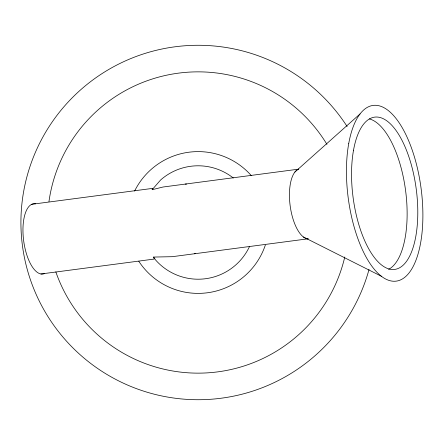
<?xml version="1.0" encoding="UTF-8"?>
<svg xmlns="http://www.w3.org/2000/svg" width="445" height="445" viewBox="0 0 445 445"><rect width="100%" height="100%" fill="white"/><g stroke="black" fill="none" stroke-linecap="round" stroke-linejoin="round"><path stroke-width="0.67" d="M298.601 169.161L163.093 187.006L152.151 189.698L152.824 188.357L31.756 204.294M152.151 189.698L160.601 179.997A56.71 56.71 0 0 1 233.297 178M294.868 172.07L360.038 113.948M194.387 253.772L195.705 253.45M40.929 273.975L154.187 259.068L153.631 257.06L172.265 256.687L308.463 238.754M185.215 184.091L186.572 184.063M303.418 237.001L381.409 276.278M153.631 257.06L155.639 260.041A56.71 56.71 0 0 0 249.389 246.791M369.033 269.453A177.221 177.221 0 0 1 111.378 377.032A177.221 177.221 0 0 1 69.086 101.037A177.221 177.221 0 0 1 347.133 126.536M44.734 273.475A35.444 14.696 82.5 0 1 23.668 240.801A35.444 14.696 82.5 0 1 35.561 203.793M307.406 238.893A35.444 14.696 82.5 0 1 290.151 205.724A35.444 14.696 82.5 0 1 298.233 169.211M369.406 118.921A76.796 31.845 82.5 0 1 405.673 191.233A76.796 31.845 82.5 0 1 388.618 269.353M344.786 256.971A150.638 150.638 0 0 1 55.836 271.906M48.961 201.596A150.638 150.638 0 0 1 326.936 144.364M265.348 245.05A70.889 70.889 0 0 1 138.768 261.226M134.607 191.061A70.889 70.889 0 0 1 251.275 175.569M348.719 143.602A88.611 36.746 82.5 0 0 391.378 281.006A88.611 36.746 82.5 0 0 413.9 155.227A88.611 36.746 82.5 0 0 348.719 143.602M353.514 150.226A76.796 31.845 82.5 0 0 390.482 269.308A76.796 31.845 82.5 0 0 410.001 160.3A76.796 31.845 82.5 0 0 353.514 150.226"/></g></svg>
